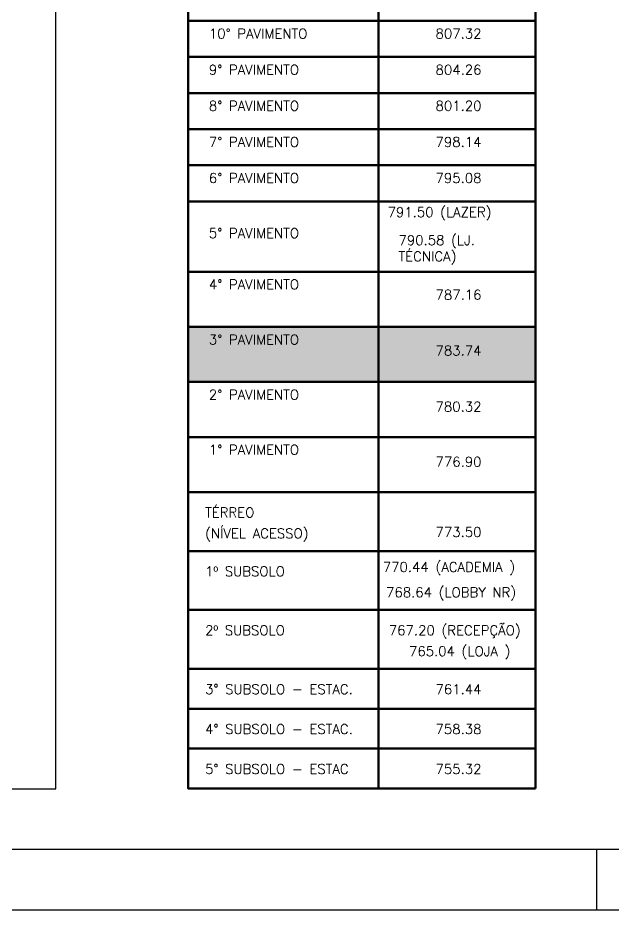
# Model space of a CAD drawing. Extents: x -4723 to 4922, y -2048 to 2452.
# Drawn here: x 3522 to 4011, y -2048 to -1314 of the extents above; entities that cross this region are included whole.
import ezdxf

# ---------------------------------------------------------------- set-up
doc = ezdxf.new("R2010")
doc.units = 0
doc.header["$LTSCALE"] = 50
doc.header["$MEASUREMENT"] = 0
doc.layers.get('0').update_dxf_attribs({"linetype": 'CONTINUOUS'})
doc.layers.add('ARQ-DET', color=1, linetype='CONTINUOUS', lineweight=9)
for name, color, linetype in [('F-AUX', 2, 'CONTINUOUS'), ('F-DET_LINHA', 1, 'CONTINUOUS'), ('F-MARGEM', 1, 'CONTINUOUS')]:
    doc.layers.add(name, color=color, linetype=linetype)
doc.styles.add('ROMANS', font='simplex.shx')

# ---------------------------------------------------------------- blocks, each defined once
blk = doc.blocks.new('A$C037E4E7A')
h = blk.add_hatch(color=253)
h.dxf.hatch_style = 1
h.paths.add_polyline_path([(285.3, 379.69), (0, 379.69), (0, 334.38), (285.3, 334.38)])
at = {"layer": 'ARQ-DET', "lineweight": 50}
for p, q in [((285.3, 1086.05), (285.3, 0)), ((156.25, 1044.28), (156.25, 0)), ((0, 631.25), (285.3, 631.25)), ((0, 601.56), (285.3, 601.56)), ((0, 571.88), (285.3, 571.88)), ((0, 542.19), (285.3, 542.19)), ((0, 512.5), (285.3, 512.5)), ((0, 482.81), (285.3, 482.81)), ((0, 425), (285.3, 425)), ((0, 379.69), (285.3, 379.69)), ((0, 334.38), (285.3, 334.38)), ((0, 289.06), (285.3, 289.06)), ((0, 243.75), (285.3, 243.75)), ((0, 195.31), (285.3, 195.31)), ((0, 146.87), (285.3, 146.87)), ((0, 98.44), (285.3, 98.44)), ((0, 65.62), (285.3, 65.62)), ((0, 32.81), (285.3, 32.81)), ((0, 0), (285.3, 0))]:
    blk.add_line(p, q, dxfattribs=at)
blk.add_lwpolyline([(285.3, 0), (0, 0), (0, 1086.05), (285.3, 1086.05)], dxfattribs=at)
at = {"layer": 'F-AUX', "char_height": 8, "attachment_point": 1, "style": 'ROMANS'}
for s, insert, width in [('10° PAVIMENTO', (16.92, 624.74), 110.6329), ('807.32', (203.18, 624.74), 44.0928), ('9° PAVIMENTO', (16.92, 595.05), 102.616), ('804.26', (203.18, 595.05), 44.0928), ('8° PAVIMENTO', (16.92, 565.36), 102.616), ('801.20', (203.18, 565.36), 44.0928), ('7° PAVIMENTO', (16.92, 535.68), 102.616), ('798.14', (203.18, 535.68), 44.0928), ('6° PAVIMENTO', (16.92, 505.99), 102.616), ('795.08', (203.18, 505.99), 44.0928), ('791.50 (LAZER)', (163.78, 477.92), 196.1671), ('5° PAVIMENTO', (16.92, 460.68), 102.616), ('790.58 (LJ. TÉCNICA)', (172.72, 454.87), 92.1853), ('4° PAVIMENTO', (16.92, 418.49), 102.616), ('787.16', (203.18, 410.02), 44.0928), ('3° PAVIMENTO', (16.92, 373.18), 102.616), ('783.74', (203.18, 364.12), 44.0928), ('2° PAVIMENTO', (16.92, 327.86), 102.616), ('780.32', (203.18, 318.03), 44.0928), ('1° PAVIMENTO', (16.92, 282.55), 102.616), ('776.90 ', (203.18, 272.72), 48.1013), ('TÉRREO ', (13.79, 230.99), 62.9325), ('(NÍVEL ACESSO)', (13.79, 213.79), 114.2405), ('773.50', (203.18, 214.9), 44.0928), ('770.44 (ACADEMIA )', (159.86, 186.16), 177.6475), ('1º SUBSOLO', (13.79, 182.55), 85.7806), ('768.64 (LOBBY NR)', (162.5, 165.35), 129.4725), ('2º SUBSOLO', (13.79, 134.11), 85.7806), ('767.20 (RECEPÇÃO)', (164.81, 134.11), 137.0886), ('765.04 (LOJA )', (181.35, 116.92), 97.405), ('3° SUBSOLO - ESTAC.', (13.79, 85.68), 151.9198), ('761.44', (203.18, 85.68), 44.0928), ('4° SUBSOLO - ESTAC.', (13.79, 52.86), 151.9198), ('758.38', (203.18, 52.86), 44.0928), ('5° SUBSOLO - ESTAC', (13.79, 20.05), 147.9113), ('755.32', (203.18, 20.05), 44.0928)]:
    blk.add_mtext(s, dxfattribs=dict(at, insert=insert, width=width))
blk = doc.blocks.new('A0-4L_900')
at = {"layer": 'F-MARGEM', "color": 2}
blk.add_line((174.4, 1), (174.4, 0), dxfattribs=at)
blk.add_lwpolyline([(0, 0), (0, 90), (192.9, 90), (192.9, 0)], close=True, dxfattribs=at)
at = {"layer": 'F-MARGEM', "color": 7}
blk.add_lwpolyline([(2.5, 89), (191.9, 89), (191.9, 1), (2.5, 1)], close=True, dxfattribs=at)

msp = doc.modelspace()

# ---------------------------------------------------------------- linework, layer by layer
at = {"layer": 'F-DET_LINHA', "color": 1}
msp.add_lwpolyline([(2753.169, -1948.366), (3553.169, -1948.366), (3553.169, -908.366), (2753.169, -908.366)], close=True, dxfattribs=at)

# ---------------------------------------------------------------- block references
msp.add_blockref('A$C037E4E7A', (3661.897, -1948.155))
at = {"layer": 'F-MARGEM', "linetype": 'Continuous', "xscale": 50, "yscale": 50, "zscale": 50}
msp.add_blockref('A0-4L_900', (-4722.805, -2048.155), dxfattribs=at)

doc.saveas('drawing.dxf')
